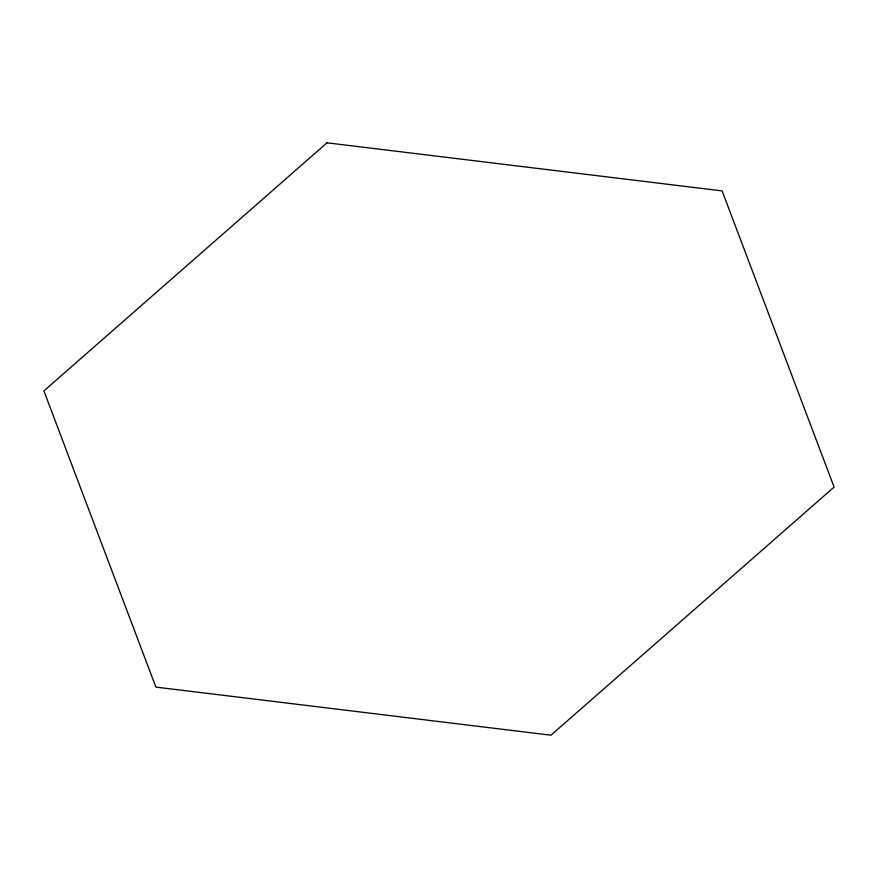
<?xml version="1.0" encoding="UTF-8"?>
<svg xmlns="http://www.w3.org/2000/svg" width="878" height="878" viewBox="0 0 878 878"><rect width="100%" height="100%" fill="white"/><g stroke="black" fill="none" stroke-linecap="round" stroke-linejoin="round"><path stroke-width="1.32" d="M327.022 142.807L43.9 390.908L155.878 687.101L550.978 735.193L834.1 487.092L722.122 190.899L327.022 142.807"/></g></svg>
